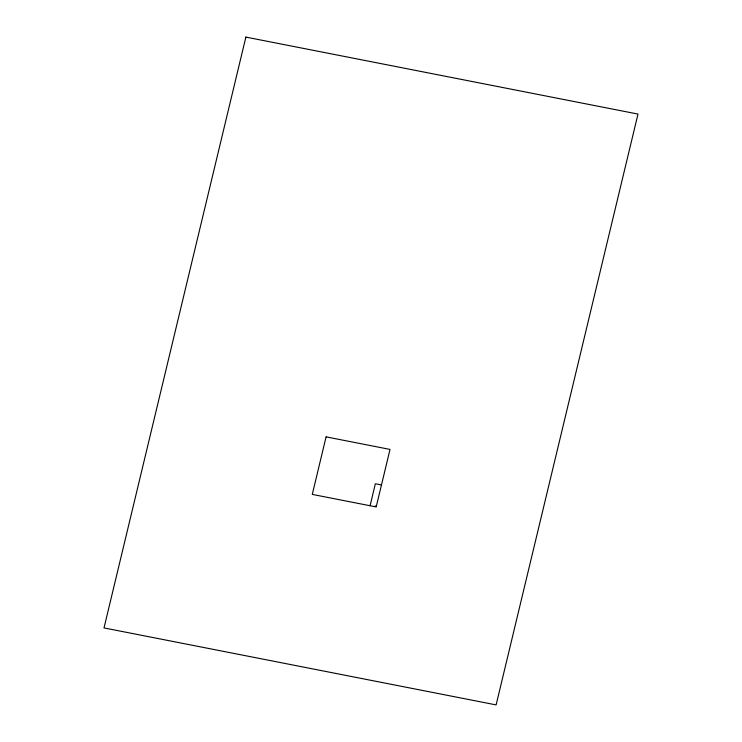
<?xml version="1.0" encoding="UTF-8"?>
<svg xmlns="http://www.w3.org/2000/svg" width="742" height="742" viewBox="0 0 742 742"><rect width="100%" height="100%" fill="white"/><g stroke="black" fill="none" stroke-linecap="round" stroke-linejoin="round"><path stroke-width="1.11" d="M370.082 505.738L375.359 483.765L381.471 484.962M375.155 506.239L376.111 506.415L375.155 506.239M245.88 37.1L104.01 627.927L496.12 704.9L637.99 114.073L245.88 37.1M326.09 436.871L312.28 494.395L376.194 506.934L390.014 449.42L326.09 436.871"/></g></svg>
